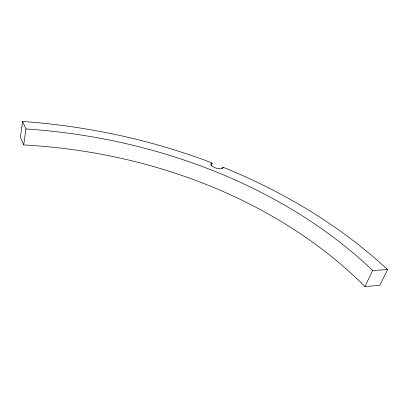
<?xml version="1.0" encoding="UTF-8"?>
<svg xmlns="http://www.w3.org/2000/svg" width="408" height="408" viewBox="0 0 408 408"><rect width="100%" height="100%" fill="white"/><g stroke="black" fill="none" stroke-linecap="round" stroke-linejoin="round"><path stroke-width="0.61" d="M211.232 166L212.145 162.986L210.293 162.262A507.817 377.267 4.6 0 0 22.552 121.451L20.4 137.185L23.695 144.957A445.75 334.744 4.8 0 1 364.93 286.549L379.766 285.381L387.6 269.566A507.817 377.267 4.6 0 0 224.828 167.969L222.962 167.234L222.584 168.438M23.695 144.957L25.939 128.964L22.552 121.451M364.93 286.549L372.667 270.494L387.6 269.566M212.145 162.986L211.818 163.057A6.339 2.468 16.9 0 0 214.996 167.724A6.339 2.468 16.9 0 0 223.003 167.448L222.962 167.234M25.939 128.964A458.184 330.74 6 0 1 372.667 270.494"/></g></svg>
